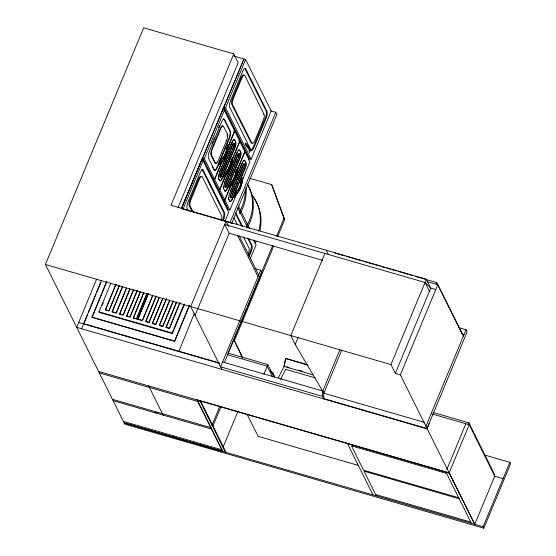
<?xml version="1.0" encoding="UTF-8"?>
<svg xmlns="http://www.w3.org/2000/svg" width="556" height="556" viewBox="0 0 556 556"><rect width="100%" height="100%" fill="white"/><g stroke="black" fill="none" stroke-linecap="round" stroke-linejoin="round"><path stroke-width="0.83" d="M228.266 147.02L228.342 144.984L227.564 149.988L225.819 155.214L219.849 164.694L225.187 157.265L228.071 148.64M242.708 179.97L242.833 177.934L242.013 182.938L240.261 188.157L234.298 197.637L239.636 190.208L242.513 181.59M226.862 151.406L226.827 149.793M236.376 174.424L236.342 172.819M241.311 184.349L241.276 182.743M323.71 398.909L322.431 396.338L322.765 391.021L339.98 349.557M341.752 350.134L323.863 393.231L323.529 398.541L427.022 428.53L467.116 331.932L466.025 329.722L458.568 327.567M323.759 398.152L323.856 396.63M232.658 159.753L231.685 164.791L229.586 169.99L224.249 177.42L230.219 167.94L231.963 162.72L232.735 157.709L232.714 158.182M222.595 158.425L222.344 157.911L219.571 164.611L221.093 161.428M237.037 191.368L236.863 191.028M226.848 170.991L226.785 170.616L223.971 177.336L226.459 171.943M306.37 364.486L285.652 358.335L283.998 366.425L312.972 374.82M285.513 359.322L284.22 365.973L278.25 378.052M231.108 165.056L230.469 166.967M236.224 175.342L235.125 178.191M240.887 186.225L241.151 185.273M226.334 148.681L226.327 149.265L228.106 144.907L226.827 148.32M230.726 161.407L230.726 161.998L232.505 157.633L231.22 161.052M231.713 181.145L229.086 187.629L231.574 182.236M236.335 171.345L237.85 168.002L237.259 173.354L235.508 178.573L232.811 183.508L229.364 187.713L235.334 178.233L237.078 173.013L237.62 167.926L235.807 171.804L236.029 172.311M236.641 191.069L234.013 197.554L236.502 192.161M240.776 181.624L240.769 182.215L242.326 178.087M226.07 154.241L226.438 153.275M219.495 171.971L222.421 164.91M223.074 163.339L227.946 151.573M228.919 149.223L231.845 142.162M224.29 183.042L233.061 161.865M233.715 160.295L236.96 152.455M230.379 190.986L231.352 188.63M232.005 187.059L233.624 183.139M234.278 181.569L235.251 179.22M235.904 177.649L237.53 173.729M238.176 172.158L239.149 169.802M239.803 168.239L241.749 163.534M99.316 372.909L197.797 401.446L222.643 451.437L124.155 422.901L45.425 264.468L143.663 27.8L233.805 53.918L238.19 62.738L178.031 207.673M96.654 279.175L76.665 327.324L427.203 428.898L429.023 423.7M81.669 328.777L101.477 280.259M84.005 323.147L87.674 314.321M88.334 312.715L94.332 298.273M95 296.668L95.993 294.263M96.661 292.658L100.99 282.233M173.778 341.05L91.976 317.351L106.453 281.989M91.976 317.351L106.898 281.405M184.655 304.021L172.374 333.614L99.26 312.423L98.968 311.84L110.839 283.24M102.248 305.23L103.242 302.832M116.044 284.311L105.418 309.914L115.933 284.088M119.213 286.125L108.92 310.929L119.109 285.902M126.525 288.244L116.225 313.042L112.152 311.86L122.341 286.84M112.152 311.86L122.786 286.264M116.225 313.042L126.414 288.022M133.774 289.447L123.147 315.05L119.623 314.029L129.805 289.009M119.623 314.029L129.916 289.224M123.147 315.05L133.662 289.224M233.805 53.918L170.984 205.254L426.382 279.258L430.761 288.077L435.772 289.53M140.515 291.698L130 317.031L126.678 316.072L137.193 290.253M126.678 316.072L137.304 290.468M130 317.031L140.404 291.476M147.152 293.401L136.554 318.935L133.322 317.997L143.726 292.463M133.322 317.997L143.83 292.678M221.788 161.761L214.553 179.178L204.323 158.592L202.377 158.029L181.381 208.604L191.257 211.468M233.979 56.107L245.62 59.485L271.196 110.943L251.145 159.245L225.569 107.781L223.484 107.176L222.428 109.734L224.374 110.296L234.604 130.882L228.356 145.922M181.513 208.674L201.571 160.35M222.706 109.81L202.655 158.112L228.231 209.577M243.952 58.999L223.901 107.301L249.477 158.759M136.554 318.935L147.041 293.179M183.049 209.091L203.1 160.788L201.432 160.309M204.323 158.592L224.374 110.296M152.559 296.084L142.371 320.617L137.846 319.311L148.327 293.575M137.846 319.311L148.438 293.797M225.569 107.781L245.62 59.485M211.954 143.663L212.955 141.259M213.622 139.653L214.623 137.249M218.626 127.63L219.627 125.225M142.371 320.617L152.775 295.076M156.264 296.244L145.735 321.597L156.153 296.021M159.238 297.724L148.945 322.522L159.127 297.502M152.337 323.321L155.826 324.516L152.337 323.321L162.637 298.516M152.448 323.536L163.075 297.94M223.429 157.8L226.716 149.884M225.243 175.988L219.655 189.45L214.727 179.525L221.955 162.102M223.929 157.355L226.883 150.224M227.543 148.647L234.771 131.223L233.659 130.903M155.715 324.294L166.341 298.697M156.16 323.717L166.452 298.913M227.508 160.754L221.003 176.426A2.419 0.778 -73.8 0 1 219.94 176.961A2.419 0.778 -73.8 0 1 220.086 174.591L232.776 144.025A2.37 0.758 -73.8 0 1 233.819 143.302A2.37 0.758 -73.8 0 1 233.826 145.366M220.419 174.688L233.11 144.122A2.37 0.758 -73.8 0 1 234.208 143.49A2.37 0.758 -73.8 0 1 234.02 145.964L221.337 176.523A2.419 0.778 -73.8 0 1 220.273 177.058A2.419 0.778 -73.8 0 1 220.419 174.688L220.086 174.591M228.155 159.19L231.407 151.35M232.06 149.779L234.02 145.964M169.629 300.733L159.336 325.531L169.851 299.712M173.041 301.72L162.741 326.525L173.263 300.699M227.216 171.241L231.157 161.733M231.817 160.156L239.705 141.148L234.771 131.223M230.684 185.489L224.77 199.743L219.842 189.818L226.41 173.979M228.057 170.025L231.011 162.894M231.998 160.517L239.886 141.516L244.821 151.44L236.932 170.442M124.155 422.901L483.108 526.727L483.845 528.2L510.575 463.801L509.845 462.328L484.867 455.093M168.544 328.2L166.022 327.282L176.321 302.485M225.91 187.038A2.419 0.778 -73.8 0 1 225.013 187.136A2.419 0.778 -73.8 0 1 225.201 184.884L237.892 154.318A2.37 0.758 -73.8 0 1 239.108 154.283M166.133 327.505L176.759 301.901M225.534 184.981L238.225 154.415A2.37 0.758 -73.8 0 1 239.323 153.783A2.37 0.758 -73.8 0 1 239.136 156.257L226.445 186.816A2.419 0.778 -73.8 0 1 225.388 187.351A2.419 0.778 -73.8 0 1 225.534 184.981L225.201 184.884M228.064 182.02L226.111 186.719L226.445 186.816M228.718 180.45L229.691 178.101M230.344 176.53L233.596 168.697M234.25 167.127L235.223 164.778M235.876 163.207L237.502 159.294M238.149 157.723L238.802 156.16A2.37 0.758 -73.8 0 0 239.101 154.7M179.977 302.832L169.351 328.436L179.866 302.617M232.658 180.742L235.946 172.819M235.8 195.781L229.885 210.036L224.958 200.111L231.199 185.065M232.846 181.103L236.46 172.395M237.773 169.232L245.001 151.809L249.936 161.733L242.708 179.157M172.374 333.614L172.082 333.023L183.953 304.424M230.622 197.714A2.419 0.778 -73.8 0 1 230.316 195.177L243 164.611A2.37 0.758 -73.8 0 1 244.188 164.235M230.65 195.274L243.34 164.708A2.37 0.758 -73.8 0 1 244.438 164.076A2.37 0.758 -73.8 0 1 244.251 166.543L231.56 197.109A2.419 0.778 -73.8 0 1 230.504 197.644A2.419 0.778 -73.8 0 1 230.65 195.274L230.316 195.177M231.018 197.331A2.419 0.778 -73.8 0 0 231.226 197.012L231.88 195.448M232.533 193.877L235.786 186.045M236.432 184.474L237.412 182.125M238.385 179.776L243.591 167.231M248.525 159.919L249.06 158.641L223.484 107.176M189.193 306.147L174.605 341.294L189.415 305.133M225.055 220.961L228.676 212.253L203.1 160.788M238.1 190.242L241.387 182.319M229.927 222.754L275.783 112.277L270.779 110.825M194.211 313.647L178.823 351.517M231.685 223.352L276.881 114.48L275.783 112.277M195.038 315.37L229.121 233.263L224.735 224.436L425.041 282.476L430.761 288.077L395.344 373.41L400.355 374.862L474.768 524.308L494.75 476.172L469.174 424.708L431.901 413.907M239.4 211.607L240.206 209.675L238.35 205.942M239.928 213.573L240.915 211.19M246.523 225.945L247.33 224.012L240.956 211.183M247.052 227.904L248.039 225.527L249.505 228.481M254.029 241.95L254.69 240.366M248.539 255.816L250.165 251.896A5.504 1.765 -73.8 0 0 251.076 244.862L247.587 237.898M249.046 256.837L250.999 252.139A5.504 1.765 -73.8 0 0 251.91 245.106L248.81 238.913M250.186 258.95L256.101 244.696L253.807 240.088M197.067 399.972L199.166 400.403M197.866 401.286L200.473 400.779L226.049 452.243M254.968 268.569L260.708 270.237L220.607 366.835L322.431 396.338M228.273 352.573L246.419 308.858M247.086 307.253L272.697 245.55M276.686 235.939L284.005 218.306L271.703 184.648L249.581 178.24M224.374 362.609L261.8 272.44L260.708 270.237M242.611 357.918L234.403 340.745L273.691 246.093M277.687 236.467L284.679 219.62L284.005 218.306M210.981 427.675L112.43 399.298M211.982 425.27L219.974 406.012M211.676 429.072L113.125 400.695M212.677 426.667L221.003 406.61M221.976 449.804L123.425 421.434M223.31 446.6L237.634 412.1M247.149 414.484L258.172 436.377L358.328 465.4M263.864 374.209L267.86 364.576L227.64 352.921M324.892 253.46L290.802 335.567L295.187 344.386L323.863 393.231L424.888 422.497M295.187 344.386L298.169 337.214M395.344 373.41L390.958 364.59L426.382 279.258M436.106 284.22L436.773 282.608L415.429 276.422M400.355 374.862L437.774 284.7L427.077 281.6M425.924 426.327L466.025 329.722M446.85 469.472L465.838 423.741M468.263 424.443L468.93 422.838L433.631 412.608M98.586 371.436L449.123 473.01L469.174 424.708M494.062 475.373L494.506 474.303L468.93 422.838M483.108 526.727L509.845 462.328M181.374 208.632L243.285 60.611M226.466 148.834L226.577 149.244M230.865 161.56L231.039 161.907M235.98 171.853L235.883 172.27L235.841 171.7M240.908 181.784L241.026 182.187M241.269 181.27L242.201 179.143M222.414 158.085L222.379 158.474L222.198 158.119M280.683 379.303L285.617 369.316L315.454 377.962M245.641 143.17C245.856 146.006 251.646 148.806 249.519 152.622M249.818 151.892C251.27 148.515 247.851 145.324 245.648 143.163M229.475 168.774L230.01 167.898M245.314 143.177L245.147 143.893M238.309 190.458L238.934 189.784M248.963 150.794L249.123 149.216L247.163 147.02M223.039 157.709L225.896 153.901L226.653 149.453M227.439 170.435L230.288 166.626L231.053 162.185M232.554 180.728L235.403 176.919L236.161 172.478M232.735 181.068L233.374 180.533M237.488 190.652L240.338 186.844L241.095 182.403M155.2 412.893L157.341 412.316M271.682 372.833L272.982 373.472L273.795 376.099M238.593 140.828L239.705 141.148M249.06 158.641L251.145 159.245M244.251 166.543L243.917 166.452A2.37 0.758 -73.8 0 0 244.056 165.952M212.885 178.698L214.553 179.178M213.052 179.039L214.727 179.525M217.987 188.964L219.655 189.45M218.167 189.332L219.842 189.818M223.102 199.256L224.77 199.743M223.283 199.625L224.958 200.111M229.885 210.036L227.946 209.494L202.377 158.029M192.904 211.947L208.5 216.465M210.14 216.937L225.736 221.462M227.383 221.934L233.131 223.602M334.955 253.105L344.803 255.962M346.444 256.434L362.046 260.952M363.687 261.431L373.535 264.281M375.175 264.76L379.282 265.949M380.923 266.428L385.03 267.617M386.698 268.096L390.805 269.285M392.446 269.764L396.553 270.953M398.193 271.425L408.041 274.282M409.682 274.761L412.149 275.47M229.121 233.263L322.654 260.361M464.017 334.552L462.349 334.073L436.773 282.608M45.425 264.468L390.958 364.59M285.527 358.564L307.871 365.042M105.306 309.692L108.809 310.707M112.048 311.645L116.121 312.82M119.512 313.806L123.036 314.828M126.566 315.85L129.889 316.816M133.211 317.775L136.442 318.713M137.735 319.088L142.26 320.402M145.63 321.375L148.834 322.299M159.224 325.316L162.63 326.302M166.022 327.282L169.239 328.214M106.12 310.116L108.92 310.929M146.541 321.827L148.945 322.522M160.017 325.733L162.741 326.525M98.968 311.84L172.082 333.023M286.708 366.696L289.19 367.412M298.294 370.053L302.436 371.248M226.966 354.526L267.193 366.189L272.537 376.94M91.865 317.128L174.494 341.071M222.615 362.005L322.765 391.021L323.863 393.231M83.49 323.578L219.613 363.019M78.667 322.494L218.974 363.151M494.75 476.172L503.097 478.591M445.022 471.641L199.847 400.598L225.062 451.639M446.621 473.427L351.475 445.856L363.568 470.188L458.714 497.759M459.214 498.767L364.062 471.196L376.28 495.771M375.661 494.527L470.807 522.091M483.845 528.2L124.954 424.214L124.224 422.741M273.316 376.53L273.788 376.704M449.123 473.01L445.849 471.877L471.425 523.342M270.501 370.88L272.801 372.576L274.713 376.989M270.362 370.901L272.544 373.069M272.231 373.257L272.711 374.146M249.171 148.042L249.651 149.286M227.884 145.137L228.064 145.491M232.276 157.869L232.464 158.217M237.391 168.162L237.579 168.51M219.613 164.027L219.801 164.374M224.012 176.752L224.2 177.107M229.128 187.045L229.308 187.4M234.062 196.97L234.243 197.324M193.231 212.281L190.159 206.186A4.712 1.508 -73.8 0 1 191.125 199.305L199.312 179.442A5.282 1.696 -73.8 0 1 202.308 176.905L221.378 215.283A4.865 1.557 -73.8 0 1 221.246 220.287M192.008 211.273L189.325 205.942A4.712 1.508 -73.8 0 1 190.291 199.062L198.478 179.199A5.282 1.696 -73.8 0 1 201.321 176.419M235.647 212.607L242.618 226.535M235.591 213.914L241.784 226.292M437.774 284.7L463.35 336.165M425.041 282.476L429.427 291.302M449.192 472.85L474.768 524.308M326.226 250.235L328.415 254.648M271.703 184.648L284.735 219.78M237.78 207.826L247.705 227.8M228.648 199.201L229.558 201.036A4.587 1.473 -73.8 0 0 232.144 198.853L244.807 168.35A4.663 1.494 -73.8 0 0 245.613 162.359L244.661 160.559A4.587 1.473 -73.8 0 0 243.98 160.177M212.038 166.119L213.504 169.059M347.368 443.34L372.944 494.805M233.93 217.792L237.363 224.7M243.465 236.981L248.81 247.726A4.865 1.557 -73.8 0 1 248.184 254.127M239.233 235.89L258.7 275.06M237.419 235.195L258.033 276.673M228.627 226.361L226.07 221.219L190.652 306.544L221.886 369.406M267.86 364.576L273.969 376.864M188.324 210.807L187.184 208.514A5.324 1.71 -73.8 0 1 188.157 201.633L200.195 172.645A5.324 1.71 -73.8 0 1 203.19 170.108L224.485 212.656A5.504 1.765 -73.8 0 1 223.575 219.696M197.137 399.813L222.706 451.277L174.236 437.412L173.5 435.939M148.66 385.947L163.2 415.207M245.467 144.567L246.44 146.589M242.694 358.029L233.777 339.306L234.403 340.745M252.41 196.108A49.067 43.875 -26.4 0 1 259.867 230.942M256.003 241.38A49.067 43.875 -26.4 0 1 254.843 243.514M213.865 169.795A5.602 1.8 -73.8 0 0 217.021 167.12L228.996 138.187A5.504 1.765 -73.8 0 0 229.906 131.153L224.068 119.38A5.518 1.772 -73.8 0 0 223.248 118.928M227.098 134.399A4.865 1.557 -73.8 0 1 227.209 135.379M227.189 135.984A4.865 1.557 -73.8 0 1 227.126 136.644M226.181 140.175A4.865 1.557 -73.8 0 1 225.896 140.814M217.389 161.289A4.955 1.592 -73.8 0 1 217.083 161.865M216.138 163.089A4.955 1.592 -73.8 0 1 214.79 162.63L211.183 155.367A4.955 1.592 -73.8 0 1 212.107 148.202L220.051 129.075A5.073 1.626 -73.8 0 1 223.158 126.441M233.749 139.591A4.587 1.473 -73.8 0 1 234.43 139.973L235.383 141.773A4.663 1.494 -73.8 0 1 234.576 147.764L221.913 178.267A4.587 1.473 -73.8 0 1 219.328 180.457L218.418 178.615A4.587 1.473 -73.8 0 1 218.237 178.003M232.804 140.397A4.587 1.473 -73.8 0 1 233.298 139.855M218.258 176.134A4.587 1.473 -73.8 0 1 218.459 175.008M224.443 190.743A4.587 1.473 -73.8 0 0 227.029 188.56L239.692 158.057A4.663 1.494 -73.8 0 0 240.498 152.066L239.546 150.266A4.587 1.473 -73.8 0 0 237.919 150.69M223.533 188.908A4.587 1.473 -73.8 0 1 223.373 186.427M243.035 160.983A4.587 1.473 -73.8 0 1 243.528 160.441M228.467 198.589A4.587 1.473 -73.8 0 1 228.412 197.741M246.03 187.261A49.067 43.875 -26.4 0 1 240.011 213.664M245.481 190.096A49.067 43.875 -26.4 0 1 239.275 212.197M247.17 184.05A49.067 43.875 -26.4 0 1 247.135 228.002M247.316 184.029A49.067 43.875 -26.4 0 1 246.801 225.826M251.68 194.635A49.067 43.875 -26.4 0 1 258.748 230.997M222.741 219.453A5.504 1.765 -73.8 0 0 223.644 212.42L202.356 169.865A5.324 1.71 -73.8 0 0 201.564 169.42M250.478 150.169A5.504 1.765 -73.8 0 0 253.223 147.138L265.261 118.143A5.504 1.765 -73.8 0 0 266.171 111.11L244.876 68.555A5.324 1.71 -73.8 0 0 244.536 68.166M243.994 75.359A5.282 1.696 -73.8 0 0 240.998 77.896L232.811 97.759A4.712 1.508 -73.8 0 0 231.845 104.632L251.034 142.725A5.894 1.89 -73.8 0 0 252.132 142.941M263.231 113.994A4.865 1.557 -73.8 0 1 263.356 114.348M241.832 78.132L233.645 97.995A4.712 1.508 -73.8 0 0 232.679 104.876L251.868 142.968A5.894 1.89 -73.8 0 0 254.968 140.341L262.995 121.013A4.865 1.557 -73.8 0 0 263.898 113.973L244.828 75.595A5.282 1.696 -73.8 0 0 241.832 78.132M229.496 138.333L217.521 167.266A5.602 1.8 -73.8 0 1 214.366 169.941L208.528 158.182A5.602 1.8 -73.8 0 1 209.452 151.023L221.462 122.16A5.518 1.772 -73.8 0 1 224.568 119.526L230.406 131.299A5.504 1.765 -73.8 0 1 229.496 138.333M232.179 142.26L219.509 172.846A4.587 1.473 -73.8 0 0 218.751 178.712L219.662 180.547A4.587 1.473 -73.8 0 0 222.247 178.365L234.91 147.861A4.663 1.494 -73.8 0 0 235.716 141.87L234.764 140.07A4.587 1.473 -73.8 0 0 232.179 142.26M237.294 152.552L224.624 183.139A4.587 1.473 -73.8 0 0 223.866 189.005L224.777 190.84A4.587 1.473 -73.8 0 0 227.362 188.658L240.025 158.154A4.663 1.494 -73.8 0 0 240.831 152.163L239.879 150.363A4.587 1.473 -73.8 0 0 237.294 152.552M242.409 162.845L229.739 193.432A4.587 1.473 -73.8 0 0 228.982 199.298L229.892 201.133A4.587 1.473 -73.8 0 0 232.477 198.951L245.14 168.447A4.663 1.494 -73.8 0 0 245.947 162.456L244.994 160.656A4.587 1.473 -73.8 0 0 242.409 162.845M242.715 71.335L230.677 100.33A5.324 1.71 -73.8 0 0 229.704 107.204L250.958 150.002A5.504 1.765 -73.8 0 0 254.057 147.382L266.095 118.386A5.504 1.765 -73.8 0 0 267.005 111.353L245.71 68.798A5.324 1.71 -73.8 0 0 242.715 71.335M220.551 129.221L212.607 148.348A4.955 1.592 -73.8 0 0 211.683 155.513L215.29 162.776A4.955 1.592 -73.8 0 0 218.445 160.107L226.396 140.96A4.865 1.557 -73.8 0 0 227.307 133.926L223.658 126.587A5.073 1.626 -73.8 0 0 220.551 129.221"/></g></svg>
